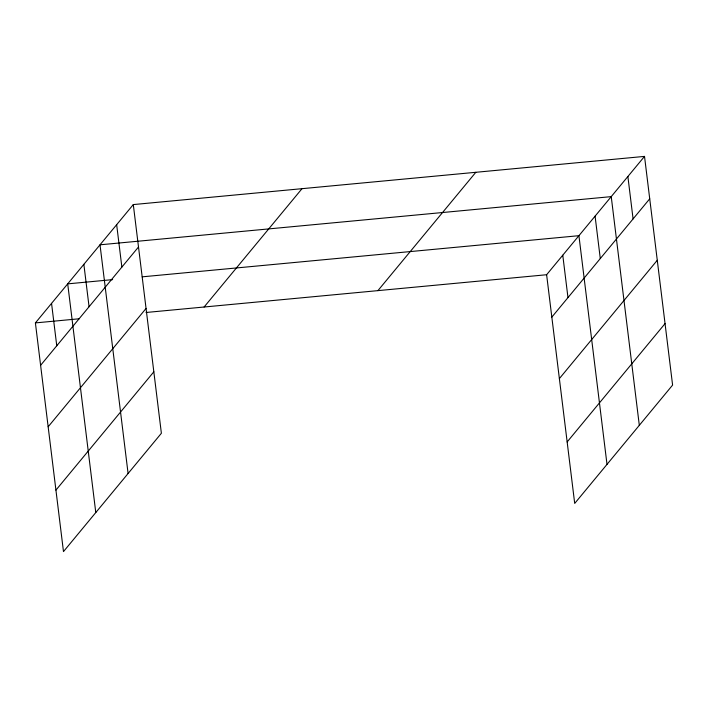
<?xml version="1.0" encoding="UTF-8"?>
<svg xmlns="http://www.w3.org/2000/svg" width="708" height="708" viewBox="0 0 708 708"><rect width="100%" height="100%" fill="white"/><g stroke="black" fill="none" stroke-linecap="round" stroke-linejoin="round"><path stroke-width="1.06" d="M133.299 204.577L161.38 433.269L63.481 551.603L35.4 322.91L133.299 204.577L644.519 156.397L672.6 385.09L574.701 503.423L546.62 274.731L644.519 156.397M40.604 365.31L138.511 246.977M48.153 426.782L146.06 308.458M204.099 307.015L302.006 188.682M55.932 490.122L153.831 371.797M377.913 290.634L475.82 172.301M551.824 317.131L649.723 198.798M559.373 378.603L657.272 260.27M567.152 441.942L665.051 323.609M112.625 279.625L67.711 283.864L95.784 512.548M142.202 276.837L578.923 235.684L607.004 464.368M35.4 322.91L79.216 318.777M146.043 312.485L546.62 274.731M627.881 176.513L633.085 218.914M639.315 425.322L611.234 196.629L100.014 244.809L128.095 473.502M595.083 216.152L600.287 258.553M562.771 255.207L567.975 297.599M116.661 224.693L121.864 267.093M83.863 264.341L89.066 306.732M51.551 303.387L56.764 345.787"/></g></svg>
